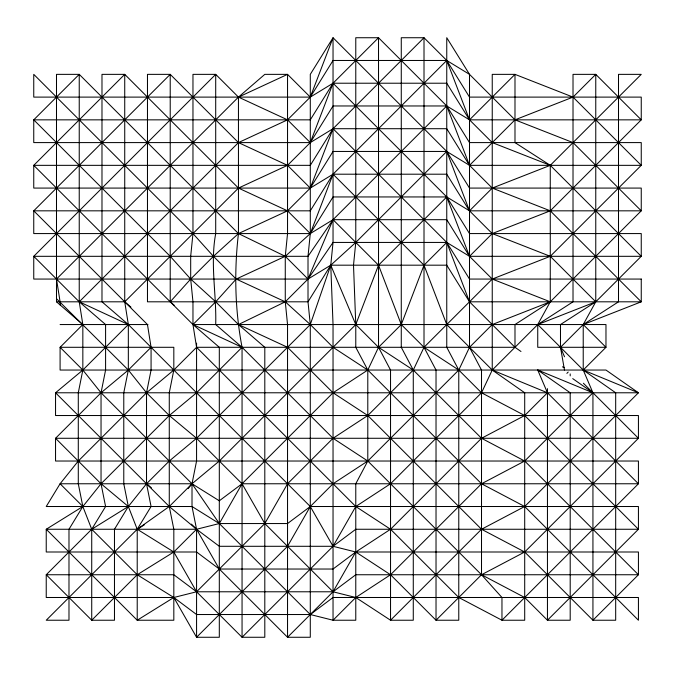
<?xml version="1.0" encoding="UTF-8"?>
<svg xmlns="http://www.w3.org/2000/svg" width="675" height="675" viewBox="0 0 675 675"><rect width="100%" height="100%" fill="white"/><g stroke="black" fill="none" stroke-linecap="round" stroke-linejoin="round"><path stroke-width="1.01" d="M174.142 305.193L170.218 301.809L190.688 279.062L213.435 256.314L238.452 233.575L287.542 210.828L310.289 188.08L333.037 174.201L424.01 265.182L446.757 324.548L492.244 370.043L524.703 392.782L524.703 620.232L501.964 620.232L458.772 597.493L390.538 529.259L355.776 506.512L196.568 347.296L192.966 324.548L192.966 301.809L190.688 279.062L190.688 256.314L192.966 233.575L192.966 74.36L215.705 74.36L238.452 97.107L238.452 233.575C234.048 271.367 234.959 309.867 242.055 347.296L196.568 392.782L169.273 415.53L101.039 483.764L82.839 506.512L46.237 529.259L46.237 551.998L196.568 551.998L219.308 569.033L287.542 637.267L310.289 637.267L310.289 324.548L308.011 301.809L308.011 256.314L310.289 233.575L287.542 210.828L238.452 188.08L124.732 74.36L33.75 165.341L192.966 324.548L219.308 347.296L219.308 637.267L196.568 637.267L196.568 529.259L192.012 506.512L192.012 483.764L196.568 461.025L196.568 343.162M520.973 351.489L514.991 347.296L514.991 324.548L550.268 301.809L641.25 210.828L641.25 188.08L469.505 188.08L446.757 151.453L333.037 37.733L333.037 242.435L330.758 265.182L310.289 324.548L196.568 438.278L169.273 461.025L146.526 483.764L128.334 506.512L91.724 529.259L46.237 574.746L46.237 597.493L173.821 597.493L196.568 591.781L333.037 591.781L355.776 597.493L390.538 620.232L481.511 529.259L524.703 506.512L638.432 392.782L605.973 370.043L60.092 370.043L60.092 347.296L82.839 324.548L56.497 301.809L56.497 74.36L79.237 74.36L79.237 301.809L82.839 324.548L82.839 370.043L78.292 392.782L78.292 483.764L82.839 506.512L68.985 529.259L68.985 620.232L46.237 620.232L137.219 529.259L151.073 506.512L146.526 483.764L146.526 392.782L151.073 370.043L151.073 347.296L147.471 324.548L33.75 210.828L170.218 74.36L238.452 142.594L287.542 165.341L310.289 188.08L333.037 151.453L446.757 151.453L469.505 165.341L492.244 188.08L550.268 210.828L641.25 301.809L583.225 324.548L560.486 347.296L564.486 370.043M188.114 488.641L192.012 483.764L219.308 461.025L355.776 324.548L378.523 265.182L446.757 196.948L469.505 210.828L492.244 233.575L550.268 256.314L595.763 301.809L583.225 324.548L583.225 370.043L592.937 392.782L592.937 620.232L615.684 620.232L615.684 392.782L583.225 370.043L537.739 324.548L550.268 301.809L550.268 165.341L641.25 74.36L618.502 74.36L618.502 301.809L583.225 324.548L605.973 347.296L583.225 370.043L638.432 392.782L55.544 392.782L55.544 415.53L638.432 415.53L638.432 438.278L524.703 551.998L481.511 574.746L436.025 620.232L390.538 574.746L355.776 551.998L333.037 546.294L219.308 546.294L196.568 529.259L169.273 506.512L55.544 392.782L82.839 370.043L128.334 324.548L124.732 301.809L124.732 74.36L101.984 74.36L101.984 301.809L128.334 324.548L310.289 506.512L333.037 546.294L242.055 637.267L196.568 591.781L173.821 574.746L46.237 574.746L91.724 620.232L114.472 620.232L114.472 529.259L128.334 506.512L123.778 483.764L123.778 392.782L128.334 370.043L128.334 324.548L79.237 301.809L33.75 256.314L215.705 74.36L215.705 233.575C210.035 263.849 216.582 294.173 215.705 324.548L242.055 347.296L333.037 438.278L367.791 461.025L481.511 574.746L501.964 597.493L501.964 620.232L638.432 483.764L638.432 461.025L55.544 461.025L55.544 438.278L101.039 392.782L128.334 370.043L151.073 347.296M56.497 301.809L124.732 301.809L238.452 188.08L287.542 165.341L310.289 142.594L333.037 105.967L446.757 105.967L469.505 119.846L492.244 142.594L550.268 165.341L641.25 256.314L595.763 301.809L560.486 324.548L560.486 347.296L564.528 356.771M191.43 524.121L196.568 529.259L219.308 569.033L333.037 569.033L355.776 551.998L638.432 551.998L638.432 574.746L592.937 620.232L524.703 551.998L481.511 529.259L367.791 415.53L333.037 392.782L287.542 347.296L238.452 324.548L264.802 347.296L264.802 637.267L242.055 637.267L242.055 347.296L192.966 324.548L215.705 301.809L236.183 279.062L285.272 256.314L310.289 233.575L333.037 219.687L446.757 105.967L378.523 37.733L355.776 37.733L355.776 242.435L353.506 265.182L355.776 324.548L355.776 347.296L367.791 370.043L481.511 483.764L524.703 506.512L638.432 620.232L638.432 597.493L333.037 597.493L310.289 614.528L196.568 614.528L173.821 597.493L137.219 574.746L91.724 529.259L82.839 506.512L60.092 483.764L78.292 461.025L146.526 392.782L173.821 370.043L196.568 347.296L514.991 347.296L469.505 301.809L446.757 265.182L330.758 265.182L308.011 279.062L285.272 301.809L238.452 324.548L215.705 301.809L190.688 279.062L170.218 256.314L33.75 119.846L79.237 74.36L238.452 233.575L285.272 256.314L308.011 279.062L333.037 242.435L446.757 242.435L469.505 256.314L492.244 279.062L550.268 301.809L492.244 324.548L469.505 347.296L458.772 370.043L367.791 461.025L333.037 483.764L310.289 506.512L287.542 523.547L219.308 523.547L196.568 529.259L46.237 529.259L137.219 620.232L173.821 620.232L173.821 529.259L169.273 506.512L169.273 392.782L173.821 370.043L173.821 347.296L60.092 347.296L82.839 370.043L101.039 392.782L192.012 483.764L219.308 523.547L310.289 614.528L333.037 620.232L355.776 620.232L355.776 483.764L367.791 461.025L367.791 370.043L378.523 347.296L401.271 324.548L424.01 265.182L446.757 242.435L333.037 128.706L310.289 142.594L33.75 142.594L33.75 119.846L310.289 119.846L333.037 83.219L378.523 37.733L378.523 347.296L390.538 370.043L390.538 620.232L413.277 620.232L413.277 370.043L424.01 347.296L492.244 279.062L550.268 256.314L641.25 165.341L641.25 142.594L469.505 142.594L446.757 105.967L469.505 165.341L641.25 165.341L573.016 97.107L514.991 74.36L492.244 74.36L492.244 370.043L481.511 392.782L390.538 483.764L355.776 506.512L333.037 546.294L355.776 529.259L638.432 529.259L638.432 506.512L310.289 506.512L287.542 546.294L196.568 637.267L173.821 597.493L137.219 620.232L137.219 529.259L128.334 506.512L101.039 483.764L55.544 438.278L638.432 438.278L583.403 383.248M60.092 304.914L60.092 301.809L56.497 279.062L238.452 97.107L287.542 119.846L310.289 142.594L333.037 83.219L446.757 196.948L469.505 256.314L641.25 256.314L641.25 233.575L469.505 233.575L446.757 196.948L333.037 196.948L310.289 233.575L33.75 233.575L33.75 210.828L310.289 210.828L333.037 174.201L446.757 174.201L469.505 210.828L641.25 210.828L573.016 142.594L514.991 119.846L469.505 74.36L446.757 60.472L333.037 60.472L310.289 97.107L33.75 97.107L33.75 74.36L192.966 233.575L213.435 256.314L236.183 279.062L285.272 301.809L310.289 324.548L333.037 347.296L367.791 370.043L333.037 392.782L242.055 483.764L219.308 500.799L192.012 483.764L169.273 506.512L137.219 529.259L173.821 551.998L196.568 591.781L264.802 523.547L287.542 483.764L333.037 438.278L367.791 415.53L413.277 370.043L401.271 347.296L401.271 37.733L424.01 37.733L446.757 60.472L469.505 97.107L641.25 97.107L641.25 119.846L550.268 210.828L492.244 233.575L469.505 256.314L446.757 219.687L333.037 219.687L308.011 256.314L33.75 256.314L33.75 279.062L308.011 279.062L333.037 219.687L378.523 265.182L401.271 324.548L424.01 347.296L458.772 370.043L481.511 392.782L524.703 415.53L638.432 529.259L547.45 620.232L524.703 597.493L481.511 574.746L481.511 370.043L469.505 347.296L469.505 74.36L446.757 37.733L446.757 347.296L458.772 370.043L458.772 620.232L436.025 620.232L436.025 370.043L424.01 347.296L424.01 37.733L333.037 128.706L310.289 165.341L33.75 165.341L33.75 188.08L310.289 188.08L333.037 128.706L446.757 128.706L469.505 165.341L514.991 119.846L573.016 97.107L595.763 74.36L641.25 119.846L469.505 119.846L446.757 83.219L333.037 83.219L310.289 97.107L287.542 119.846L238.452 142.594L79.237 301.809L105.587 324.548L105.587 370.043L101.039 392.782L101.039 483.764L105.587 506.512L91.724 529.259L91.724 620.232L137.219 574.746L173.821 551.998L196.568 529.259M566.865 373.376L568.198 372.043M572.721 378.616L592.937 392.782L524.703 461.025L481.511 483.764L390.538 574.746L355.776 597.493L333.037 620.232L333.037 324.548L330.758 265.182L355.776 242.435L446.757 151.453L469.505 210.828L492.244 188.08L550.268 165.341L514.991 142.594L514.991 74.36L469.505 119.846L446.757 60.472L333.037 174.201L310.289 233.575L310.289 74.36L333.037 37.733L310.289 97.107L287.542 74.36L264.802 74.36L238.452 97.107L287.542 74.36L287.542 233.575L285.272 256.314L285.272 301.809L287.542 324.548L287.542 637.267L333.037 591.781L355.776 574.746L638.432 574.746L524.703 461.025L481.511 438.278L413.277 370.043L378.523 347.296L355.776 324.548L330.758 265.182L308.011 301.809L147.471 301.809L147.471 74.36L170.218 74.36L170.218 301.809M137.219 529.259L144.357 524.821M60.092 324.548L147.977 324.548M192.966 324.548L605.973 324.548L605.973 347.296L537.739 347.296L537.739 324.548L573.016 301.809L573.016 74.36L595.763 74.36L595.763 301.809L537.739 324.548L492.244 370.043L547.45 392.782L638.432 483.764L242.055 483.764L196.568 438.278L169.273 415.53L146.526 392.782L128.334 370.043L56.497 298.696M192.012 483.764L60.092 483.764L46.237 506.512L192.012 506.512L219.308 523.547L242.055 483.764L264.802 523.547L333.037 591.781L355.776 551.998L390.538 529.259L481.511 438.278L524.703 415.53L547.45 392.782L537.739 370.043L592.937 392.782M562.427 366.837L564.367 367.639M537.739 370.043L570.198 392.782L570.198 620.232L547.45 620.232L547.45 388.648M146.526 483.764L151.343 487.78M124.732 301.809L130.925 307.159M570.198 373.933L570.198 375.874M641.25 279.062L469.505 279.062L446.757 242.435L469.505 301.809L641.25 301.809L641.25 279.062"/></g></svg>
